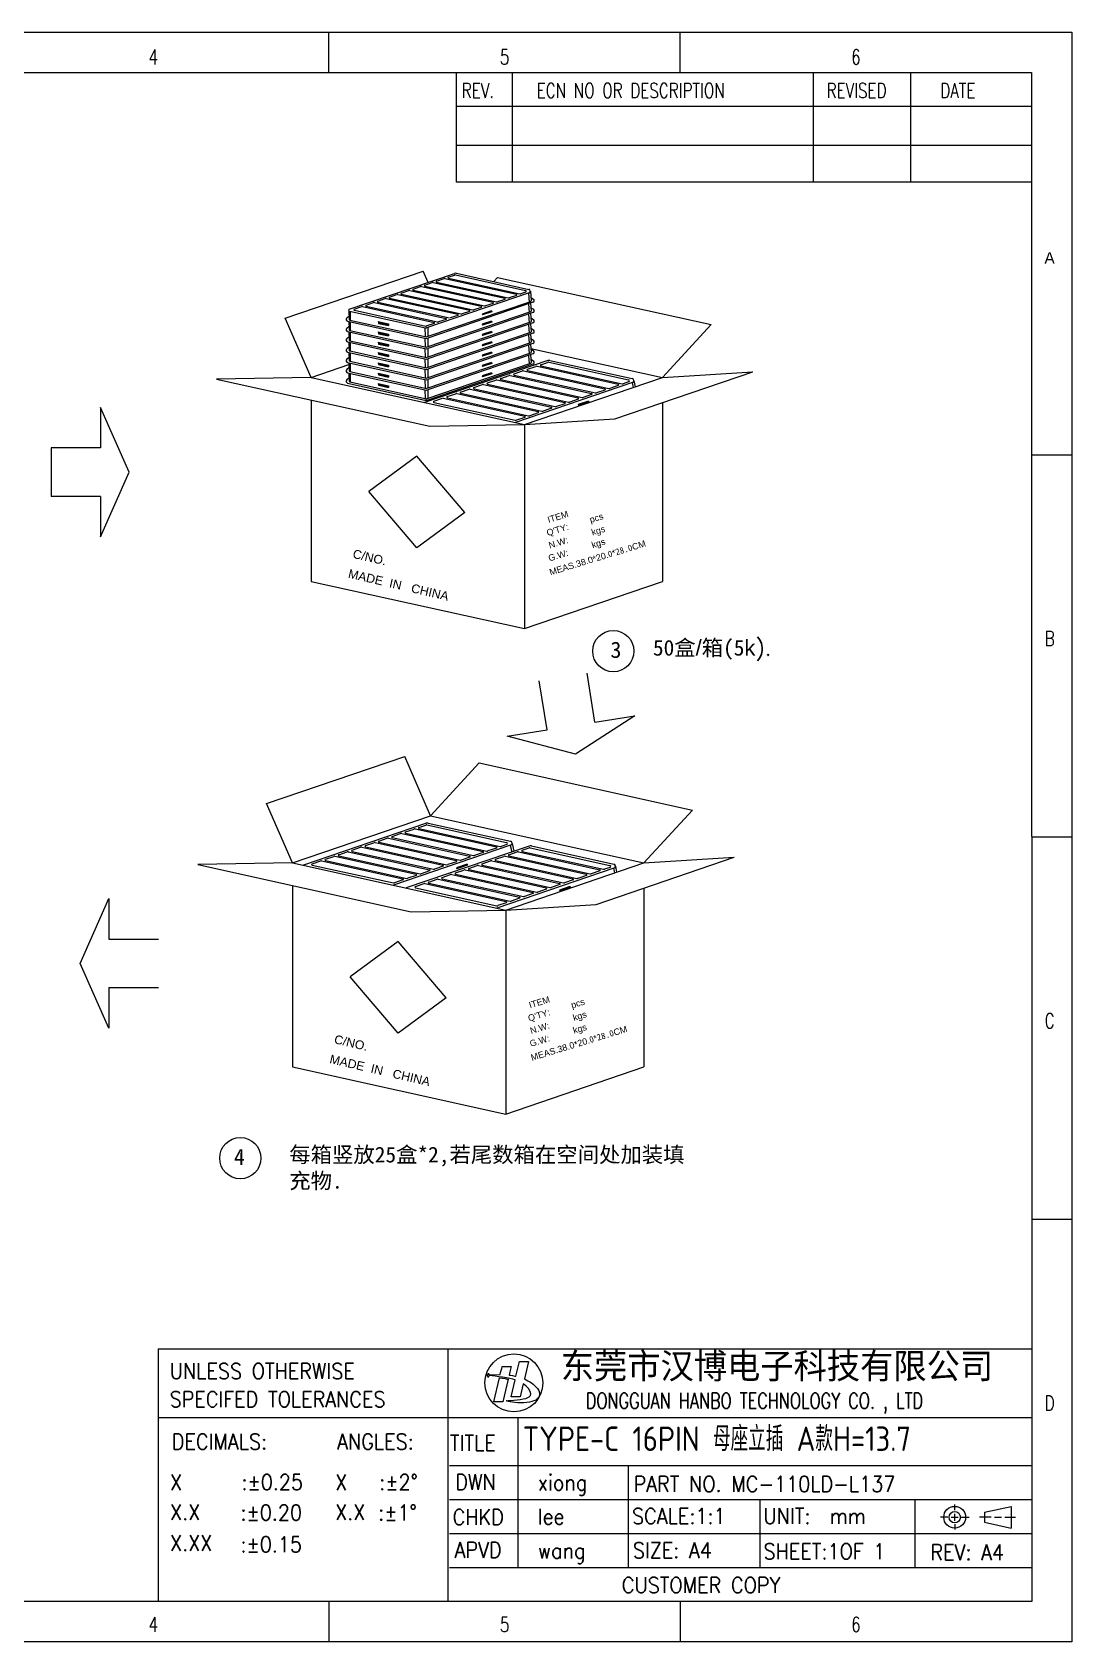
# Model space of a CAD drawing. Extents: x 2510 to 2660, y 706 to 761.
# Drawn here: x 2624.7 to 2660.1, y 706.4 to 761.2 of the extents above; entities that cross this region are included whole.
import ezdxf
from ezdxf.enums import TextEntityAlignment as Align

# ---------------------------------------------------------------- set-up
doc = ezdxf.new("R2010")
doc.units = 0
doc.header["$MEASUREMENT"] = 0
doc.layers.get('0').update_dxf_attribs({"linetype": 'CONTINUOUS', "lineweight": 20})
doc.layers.add('DIM', color=3, linetype='CONTINUOUS', lineweight=9)
doc.layers.add('HANBO', color=7, linetype='CONTINUOUS', lineweight=9)
doc.styles.add('3.5号字', font='gbenor.shx', dxfattribs={"height": 3.5, "bigfont": 'gbcbig.shx'})
doc.styles.add('ROMANS', font='ROMANS.SHX', dxfattribs={"bigfont": 'gbcbig.shx'})
doc.styles.get("Standard").update_dxf_attribs({"font": 'simplex.shx', "bigfont": 'gbcbig.shx'})
doc.styles.add('txt', font='lereq.shx', dxfattribs={"width": 0.7, "bigfont": '@extfont2.shx'})
doc.styles.add('样式 1', font='gbenor.shx', dxfattribs={"height": 1.2, "bigfont": 'gbcbig.shx'})
doc.styles.add('細', font='')
doc.styles.get('細').set_extended_font_data('NSimSun')

# ---------------------------------------------------------------- blocks, each defined once
blk = doc.blocks.new('hanbo')
at = {"layer": 'HANBO'}
blk.add_ellipse((-2.076, 0.258), major_axis=(0, 1.277), ratio=1, dxfattribs=at)
at = {"layer": 'HANBO', "color": 7}
for points, knots in [([(-3.194, 0.688), (-3.194, 0.688), (-3.219, 0.622), (-3.219, 0.622), (-3.219, 0.622), (-3.219, 0.622), (-3.292, 0.603), (-3.292, 0.603), (-3.292, 0.603), (-3.292, 0.603), (-3.224, 0.573), (-3.224, 0.573), (-3.224, 0.573), (-3.224, 0.573), (-3.207, 0.502), (-3.207, 0.502), (-3.207, 0.502), (-3.207, 0.502), (-3.179, 0.571), (-3.179, 0.571), (-3.179, 0.571), (-3.179, 0.571), (-3.146, 0.58), (-3.146, 0.58), (-3.146, 0.58), (-2.9, 0.551), (-2.236, 0.485), (-2.026, 0.388), (-2.026, 0.388), (-2.026, 0.388), (-2.198, -0.362), (-2.198, -0.362), (-2.198, -0.362), (-2.198, -0.362), (-1.803, -0.362), (-1.803, -0.362), (-1.803, -0.362), (-1.803, -0.362), (-1.666, 0.218), (-1.666, 0.218), (-1.666, 0.218), (-1.666, 0.218), (-1.423, 0.048), (-1.354, -0.114), (-1.354, -0.114), (-1.285, -0.277), (-1.377, -0.349), (-1.465, -0.39), (-1.465, -0.39), (-1.657, -0.485), (-2.207, -0.521), (-2.417, -0.528), (-2.417, -0.528), (-2.417, -0.528), (-2.141, -0.62), (-1.774, -0.625), (-1.774, -0.625), (-1.407, -0.63), (-1.101, -0.543), (-0.999, -0.398), (-0.999, -0.398), (-0.897, -0.254), (-0.952, -0.084), (-1.037, 0.011), (-1.037, 0.011), (-1.194, 0.188), (-1.397, 0.34), (-1.615, 0.434), (-1.615, 0.434), (-1.615, 0.434), (-1.438, 1.196), (-1.438, 1.196), (-1.438, 1.196), (-1.438, 1.196), (-1.834, 1.196), (-1.834, 1.196), (-1.834, 1.196), (-1.834, 1.196), (-1.985, 0.553), (-1.985, 0.553), (-1.985, 0.553), (-1.985, 0.553), (-2.278, 0.601), (-2.286, 0.602), (-2.286, 0.602), (-2.283, 0.625), (-2.196, 0.983), (-2.196, 0.983), (-2.196, 0.983), (-2.196, 0.983), (-2.591, 0.983), (-2.591, 0.983), (-2.591, 0.983), (-2.62, 0.866), (-2.653, 0.735), (-2.679, 0.625), (-2.679, 0.625), (-2.679, 0.625), (-3.155, 0.61), (-3.155, 0.61), (-3.155, 0.61), (-3.155, 0.61), (-3.176, 0.616), (-3.176, 0.616), (-3.176, 0.616), (-3.176, 0.616), (-3.194, 0.688), (-3.194, 0.688)], [0, 0, 0, 0, 0.035714, 0.035714, 0.035714, 0.035714, 0.071429, 0.071429, 0.071429, 0.071429, 0.107143, 0.107143, 0.107143, 0.107143, 0.142857, 0.142857, 0.142857, 0.142857, 0.178571, 0.178571, 0.178571, 0.178571, 0.214286, 0.214286, 0.214286, 0.214286, 0.25, 0.25, 0.25, 0.25, 0.285714, 0.285714, 0.285714, 0.285714, 0.321429, 0.321429, 0.321429, 0.321429, 0.357143, 0.357143, 0.357143, 0.357143, 0.392857, 0.392857, 0.392857, 0.392857, 0.428571, 0.428571, 0.428571, 0.428571, 0.464286, 0.464286, 0.464286, 0.464286, 0.5, 0.5, 0.5, 0.5, 0.535714, 0.535714, 0.535714, 0.535714, 0.571429, 0.571429, 0.571429, 0.571429, 0.607143, 0.607143, 0.607143, 0.607143, 0.642857, 0.642857, 0.642857, 0.642857, 0.678571, 0.678571, 0.678571, 0.678571, 0.714286, 0.714286, 0.714286, 0.714286, 0.75, 0.75, 0.75, 0.75, 0.785714, 0.785714, 0.785714, 0.785714, 0.821429, 0.821429, 0.821429, 0.821429, 0.857143, 0.857143, 0.857143, 0.857143, 0.892857, 0.892857, 0.892857, 0.892857, 0.928571, 0.928571, 0.928571, 0.928571, 1, 1, 1, 1]), ([(-2.71, 0.482), (-2.71, 0.482), (-2.96, -0.577), (-2.96, -0.577), (-2.96, -0.577), (-2.96, -0.577), (-2.562, -0.577), (-2.562, -0.577), (-2.562, -0.577), (-2.562, -0.577), (-2.328, 0.422), (-2.328, 0.422), (-2.328, 0.422), (-2.328, 0.422), (-2.551, 0.466), (-2.71, 0.482)], [0, 0, 0, 0, 0.2, 0.2, 0.2, 0.2, 0.4, 0.4, 0.4, 0.4, 0.6, 0.6, 0.6, 0.6, 1, 1, 1, 1])]:
    blk.add_open_spline(points, degree=3, knots=knots, dxfattribs=at)
blk = doc.blocks.new('A$C741C6A7F')
at = {"linetype": 'ByBlock'}
for points in [[(70.01, -14.34), (70.21, -14.85), (75.22, -13.15), (75.02, -12.63)], [(13.56, -18.45), (13.63, -19.42), (19.17, -20.64), (19.11, -19.68)], [(13.56, -24.05), (13.63, -25.02), (19.17, -26.24), (19.11, -25.28)], [(70.01, -19.94), (70.21, -20.45), (75.22, -18.75), (75.02, -18.23)], [(70.01, -25.54), (70.21, -26.05), (75.22, -24.35), (75.02, -23.83)], [(13.56, -29.65), (13.63, -30.62), (19.17, -31.84), (19.11, -30.88)], [(70.01, -31.14), (70.21, -31.65), (75.22, -29.95), (75.02, -29.43)], [(13.56, -35.25), (13.63, -36.22), (19.17, -37.44), (19.11, -36.48)], [(13.56, -40.85), (13.63, -41.82), (19.17, -43.04), (19.11, -42.08)], [(70.01, -36.74), (70.21, -37.25), (75.22, -35.55), (75.02, -35.03)], [(70.01, -42.34), (70.21, -42.85), (75.22, -41.15), (75.02, -40.63)], [(13.56, -46.45), (13.63, -47.42), (19.17, -48.64), (19.11, -47.68)], [(13.56, -52.05), (13.63, -53.02), (19.17, -54.24), (19.11, -53.28)], [(70.01, -47.94), (70.21, -48.45), (75.22, -46.75), (75.02, -46.23)]]:
    blk.add_hatch(color=3, dxfattribs=at).paths.add_polyline_path(points)
at = {"color": 141, "linetype": 'ByBlock'}
for p, q in [((-2.19, -11.79), (54.94, 7.69)), ((32.47, -0.83), (36.52, 0.55)), ((37.06, 0.58), (75.89, -7.98)), ((38.86, 1.35), (42.9, 2.73)), ((38.89, 0.77), (77.72, -7.79)), ((43.44, 2.76), (82.27, -5.81)), ((45.24, 3.53), (49.29, 4.91)), ((45.27, 2.95), (84.1, -5.62)), ((49.82, 4.94), (88.65, -3.63)), ((51.62, 5.7), (54.9, 6.82)), ((51.65, 5.13), (90.48, -3.44)), ((55.44, 6.85), (93.57, -1.56)), ((56.02, 7.75), (95.38, -0.94)), ((6.94, -9.53), (10.99, -8.15)), ((11.53, -8.12), (50.35, -16.69)), ((13.32, -7.35), (17.37, -5.97)), ((13.35, -7.93), (52.18, -16.5)), ((17.91, -5.94), (56.74, -14.51)), ((19.71, -5.18), (23.75, -3.8)), ((19.74, -5.76), (58.57, -14.32)), ((24.29, -3.77), (63.12, -12.33)), ((26.09, -3), (30.14, -1.62)), ((26.12, -3.58), (64.95, -12.14)), ((30.68, -1.59), (69.5, -10.16)), ((32.5, -1.4), (71.33, -9.97)), ((95.49, -2.86), (39.78, -21.85)), ((96.2, -7.64), (40.03, -26.79)), ((97.59, -7.98), (40.52, -27.44)), ((75.92, -8.56), (71.87, -9.94)), ((82.3, -6.38), (78.25, -7.76)), ((88.69, -4.21), (84.64, -5.59)), ((93.62, -2.52), (91.02, -3.41)), ((95.22, -2.95), (95.58, -7.85)), ((96.17, -1.98), (96.54, -7.13)), ((96.23, -8.45), (96.54, -12.73)), ((96.41, -5.3), (97.81, -6.19)), ((-2.3, -15.46), (-3.53, -16.53)), ((-2.39, -12.6), (-2.25, -17.15)), ((-2.13, -12.75), (39.25, -21.88)), ((-1.76, -12.84), (-1.6, -17.68)), ((0.56, -11.71), (4.74, -10.28)), ((0.59, -12.28), (39.42, -20.85)), ((5.01, -10.27), (43.97, -18.86)), ((6.97, -10.11), (45.8, -18.67)), ((96.2, -13.24), (40.03, -32.39)), ((97.59, -13.58), (40.52, -33.04)), ((50.39, -17.26), (46.34, -18.64)), ((56.77, -15.09), (52.72, -16.47)), ((63.15, -12.91), (59.11, -14.29)), ((69.54, -10.73), (65.49, -12.11)), ((95.24, -8.79), (95.58, -13.45)), ((95.24, -14.39), (95.58, -19.05)), ((96.23, -14.05), (96.54, -18.33)), ((96.41, -10.9), (97.81, -11.79)), ((96.41, -16.5), (97.81, -17.39)), ((-2.3, -21.06), (-3.53, -22.13)), ((-3.09, -18.26), (38.91, -27.53)), ((-3.09, -23.86), (38.91, -33.13)), ((-2.39, -18.42), (-2.25, -22.75)), ((-2.39, -24.02), (-2.25, -28.35)), ((-1.86, -17.62), (39.76, -26.8)), ((-1.86, -23.22), (39.76, -32.4)), ((-1.75, -18.56), (-1.6, -23.28)), ((-1.75, -24.16), (-1.6, -28.88)), ((38.89, -21.8), (38.97, -26.63)), ((44, -19.44), (39.96, -20.82)), ((96.2, -18.84), (40.03, -37.99)), ((96.2, -24.44), (40.03, -43.59)), ((40.48, -21.61), (40.56, -26.61)), ((97.59, -19.18), (40.52, -38.64)), ((97.59, -24.78), (40.52, -44.24)), ((95.24, -19.99), (95.58, -24.65)), ((95.24, -25.59), (95.58, -30.25)), ((96.23, -19.65), (96.54, -23.93)), ((96.23, -25.25), (96.54, -29.53)), ((96.41, -22.1), (97.81, -22.99)), ((-2.3, -26.66), (-3.53, -27.73)), ((-2.3, -32.26), (-3.53, -33.33)), ((-3.09, -29.46), (38.91, -38.73)), ((-2.39, -29.62), (-2.25, -33.95)), ((-1.86, -28.82), (39.76, -38)), ((-1.86, -34.42), (39.76, -43.6)), ((-1.75, -29.76), (-1.6, -34.48)), ((38.89, -27.52), (38.97, -32.23)), ((38.89, -33.12), (38.97, -37.83)), ((96.2, -30.04), (40.03, -49.19)), ((40.48, -27.45), (40.56, -32.21)), ((40.48, -33.05), (40.56, -37.81)), ((97.59, -30.38), (40.52, -49.84)), ((95.24, -31.19), (95.58, -35.85)), ((96.23, -30.85), (96.54, -35.13)), ((96.41, -27.7), (97.81, -28.59)), ((96.41, -33.3), (97.81, -34.19)), ((-2.3, -37.86), (-3.53, -38.93)), ((-2.3, -43.46), (-3.53, -44.53)), ((-3.09, -35.06), (38.91, -44.33)), ((-3.09, -40.66), (38.91, -49.93)), ((-2.39, -35.22), (-2.25, -39.55)), ((-2.39, -40.82), (-2.25, -45.15)), ((-1.86, -40.02), (39.76, -49.2)), ((-1.75, -35.36), (-1.6, -40.08)), ((-1.75, -40.96), (-1.6, -45.68)), ((38.89, -38.72), (38.97, -43.43)), ((96.2, -35.64), (40.03, -54.79)), ((96.2, -41.24), (40.03, -60.39)), ((40.48, -38.65), (40.56, -43.41)), ((97.59, -35.98), (40.52, -55.44)), ((97.59, -41.58), (40.52, -61.04)), ((95.24, -36.79), (95.58, -41.45)), ((96.23, -36.45), (96.54, -40.73)), ((96.41, -38.9), (97.81, -39.79)), ((-2.3, -49.06), (-3.53, -50.13)), ((-3.09, -46.26), (38.91, -55.53)), ((-3.09, -51.86), (38.91, -61.13)), ((-2.39, -46.42), (-2.25, -50.75)), ((-1.86, -45.62), (39.76, -54.8)), ((-1.86, -51.22), (39.76, -60.4)), ((-1.75, -46.56), (-1.6, -51.28)), ((38.89, -44.32), (38.97, -49.03)), ((38.89, -49.92), (38.97, -54.63)), ((40.48, -44.25), (40.56, -49.01)), ((40.48, -49.85), (40.56, -54.61)), ((38.89, -55.52), (38.97, -60.23)), ((40.48, -55.45), (40.56, -60.21))]:
    blk.add_line(p, q, dxfattribs=at)
at = {"linetype": 'ByBlock'}
for p, q in [((75.02, -12.63), (70.01, -14.34)), ((70.01, -14.34), (70.21, -14.85)), ((75.22, -13.15), (70.21, -14.85)), ((75.02, -12.63), (75.22, -13.15)), ((13.56, -18.45), (19.11, -19.68)), ((13.56, -18.45), (13.63, -19.42)), ((13.56, -24.05), (19.11, -25.28)), ((13.56, -24.05), (13.63, -25.02)), ((13.63, -19.42), (19.17, -20.64)), ((13.63, -25.02), (19.17, -26.24)), ((19.11, -19.68), (19.17, -20.64)), ((19.11, -25.28), (19.17, -26.24)), ((75.02, -18.23), (70.01, -19.94)), ((70.01, -19.94), (70.21, -20.45)), ((75.02, -23.83), (70.01, -25.54)), ((70.01, -25.54), (70.21, -26.05)), ((75.22, -18.75), (70.21, -20.45)), ((75.22, -24.35), (70.21, -26.05)), ((75.02, -18.23), (75.22, -18.75)), ((75.02, -23.83), (75.22, -24.35)), ((13.56, -29.65), (19.11, -30.88)), ((13.56, -29.65), (13.63, -30.62)), ((13.63, -30.62), (19.17, -31.84)), ((19.11, -30.88), (19.17, -31.84)), ((75.02, -29.43), (70.01, -31.14)), ((70.01, -31.14), (70.21, -31.65)), ((75.22, -29.95), (70.21, -31.65)), ((75.02, -29.43), (75.22, -29.95)), ((13.56, -35.25), (19.11, -36.48)), ((13.56, -35.25), (13.63, -36.22)), ((13.56, -40.85), (19.11, -42.08)), ((13.56, -40.85), (13.63, -41.82)), ((13.63, -36.22), (19.17, -37.44)), ((13.63, -41.82), (19.17, -43.04)), ((19.11, -36.48), (19.17, -37.44)), ((19.11, -42.08), (19.17, -43.04)), ((75.02, -35.03), (70.01, -36.74)), ((70.01, -36.74), (70.21, -37.25)), ((75.02, -40.63), (70.01, -42.34)), ((70.01, -42.34), (70.21, -42.85)), ((75.22, -35.55), (70.21, -37.25)), ((75.22, -41.15), (70.21, -42.85)), ((75.02, -35.03), (75.22, -35.55)), ((75.02, -40.63), (75.22, -41.15)), ((13.56, -46.45), (19.11, -47.68)), ((13.56, -46.45), (13.63, -47.42)), ((13.56, -52.05), (13.63, -53.02)), ((13.56, -52.05), (19.11, -53.28)), ((13.63, -47.42), (19.17, -48.64)), ((19.11, -47.68), (19.17, -48.64)), ((75.02, -46.23), (70.01, -47.94)), ((70.01, -47.94), (70.21, -48.45)), ((75.22, -46.75), (70.21, -48.45)), ((75.02, -46.23), (75.22, -46.75)), ((13.63, -53.02), (19.17, -54.24)), ((19.11, -53.28), (19.17, -54.24))]:
    blk.add_line(p, q, dxfattribs=at)
at = {"color": 141, "linetype": 'ByBlock'}
for centre, radius, start, end in [((36.84, -0.39), 1, 77.56051, 108.82461), ((38.95, 1.07), 0.3, 108.82461, 257.56051), ((43.23, 1.78), 1, 77.56051, 108.82461), ((45.34, 3.24), 0.3, 108.82461, 257.56051), ((49.61, 3.96), 1, 77.56051, 108.82461), ((51.72, 5.42), 0.3, 108.82461, 257.56051), ((55.22, 5.87), 1, 77.56051, 108.82461), ((55.59, 5.79), 2, 77.56051, 108.82461), ((11.31, -9.1), 1, 77.56051, 108.82461), ((13.42, -7.64), 0.3, 108.82461, 257.56051), ((17.69, -6.92), 1, 77.56051, 108.82461), ((19.8, -5.46), 0.3, 108.82461, 257.56051), ((24.08, -4.74), 1, 77.56051, 108.82461), ((26.19, -3.29), 0.3, 108.82461, 257.56051), ((30.46, -2.57), 1, 77.56051, 108.82461), ((32.57, -1.11), 0.3, 108.82461, 257.56051), ((75.82, -8.27), 0.3, 288.82461, 77.56051), ((77.93, -6.82), 1, 257.56051, 288.82461), ((82.21, -6.1), 0.3, 288.82461, 77.56051), ((84.32, -4.64), 1, 257.56051, 288.82461), ((88.59, -3.92), 0.3, 288.82461, 77.56051), ((90.7, -2.46), 1, 257.56051, 288.82461), ((93.46, -2.05), 0.5, 288.82461, 77.56051), ((95.17, -1.91), 1, 288.82461, 77.56051), ((96.04, -7.17), 0.5, 288.82461, 4.14915), ((97.27, -7.04), 1, 288.82461, 57.47221), ((-2.87, -17.29), 1, 131.14797, 257.56051), ((-2.03, -12.26), 0.5, 108.82461, 257.56051), ((-1.75, -17.13), 0.5, 181.83708, 257.56051), ((0.65, -11.99), 0.3, 108.82461, 257.56051), ((4.9, -10.75), 0.5, 77.56051, 108.82461), ((7.04, -9.81), 0.3, 108.82461, 257.56051), ((50.29, -16.98), 0.3, 288.82461, 77.56051), ((56.67, -14.8), 0.3, 288.82461, 77.56051), ((58.78, -13.34), 1, 257.56051, 288.82461), ((63.06, -12.63), 0.3, 288.82461, 77.56051), ((65.17, -11.17), 1, 257.56051, 288.82461), ((69.44, -10.45), 0.3, 288.82461, 77.56051), ((71.55, -8.99), 1, 257.56051, 288.82461), ((96.04, -12.77), 0.5, 288.82461, 4.14915), ((97.27, -12.64), 1, 288.82461, 57.47221), ((97.27, -18.24), 1, 288.82461, 57.47221), ((-2.87, -22.89), 1, 131.14797, 257.56051), ((-1.75, -22.73), 0.5, 181.83708, 257.56051), ((39.46, -20.9), 1, 257.56051, 288.82461), ((39.63, -19.87), 1, 257.56051, 288.82461), ((43.91, -19.15), 0.3, 288.82461, 77.56051), ((46.02, -17.7), 1, 257.56051, 288.82461), ((96.04, -18.37), 0.5, 288.82461, 4.14915), ((96.04, -23.97), 0.5, 288.82461, 4.14915), ((97.27, -23.84), 1, 288.82461, 57.47221), ((-2.87, -28.49), 1, 131.14797, 257.56051), ((-2.87, -34.09), 1, 131.14797, 257.56051), ((-1.75, -28.33), 0.5, 181.83708, 257.56051), ((-1.75, -33.93), 0.5, 181.83708, 257.56051), ((39.56, -24.6), 3, 257.56051, 288.82461), ((39.56, -30.2), 3, 257.56051, 288.82461), ((39.87, -26.31), 0.5, 257.56051, 288.82461), ((39.87, -31.91), 0.5, 257.56051, 288.82461), ((96.04, -29.57), 0.5, 288.82461, 4.14915), ((97.27, -29.44), 1, 288.82461, 57.47221), ((97.27, -35.04), 1, 288.82461, 57.47221), ((-2.87, -39.69), 1, 131.14797, 257.56051), ((-1.75, -39.53), 0.5, 181.83708, 257.56051), ((39.56, -35.8), 3, 257.56051, 288.82461), ((39.87, -37.51), 0.5, 257.56051, 288.82461), ((39.87, -43.11), 0.5, 257.56051, 288.82461), ((96.04, -35.17), 0.5, 288.82461, 4.14915), ((96.04, -40.77), 0.5, 288.82461, 4.14915), ((97.27, -40.64), 1, 288.82461, 57.47221), ((-2.87, -45.29), 1, 131.14797, 257.56051), ((-2.87, -50.89), 1, 131.14797, 257.56051), ((-1.75, -45.13), 0.5, 181.83708, 257.56051), ((-1.75, -50.73), 0.5, 181.83708, 257.56051), ((39.56, -41.4), 3, 257.56051, 288.82461), ((39.56, -47), 3, 257.56051, 288.82461), ((39.87, -48.71), 0.5, 257.56051, 288.82461), ((39.56, -52.6), 3, 257.56051, 288.82461), ((39.56, -58.2), 3, 257.56051, 288.82461), ((39.87, -54.31), 0.5, 257.56051, 288.82461), ((39.87, -59.91), 0.5, 257.56051, 288.82461)]:
    blk.add_arc(centre, radius, start, end, dxfattribs=at)

msp = doc.modelspace()

# ---------------------------------------------------------------- hatches: boundary and pattern name
at = {"linetype": 'ByBlock'}
for points in [[(2643.281, 748.496), (2643.295, 748.46), (2643.652, 748.581), (2643.638, 748.618)], [(2639.147, 732.741), (2639.16, 732.704), (2639.517, 732.826), (2639.503, 732.862)], [(2642.65, 731.983), (2642.663, 731.946), (2643.02, 732.068), (2643.006, 732.104)]]:
    msp.add_hatch(color=3, dxfattribs=at).paths.add_polyline_path(points)

# ---------------------------------------------------------------- linework, layer by layer
for p, q in [((2633.316, 751.436), (2638.015, 753.038)), ((2638.183, 752.654), (2638.015, 753.038)), ((2640.417, 752.681), (2640.545, 752.821)), ((2640.545, 752.821), (2647.807, 751.219)), ((2634.195, 749.419), (2633.316, 751.436)), ((2646.157, 749.419), (2647.807, 751.219)), ((2641.671, 750.409), (2646.157, 749.419)), ((2634.195, 749.419), (2635.485, 749.859)), ((2644.529, 748.009), (2649.228, 749.611)), ((2646.157, 749.419), (2649.228, 749.611)), ((2634.195, 749.419), (2630.976, 749.361)), ((2630.976, 749.361), (2638.238, 747.759)), ((2634.195, 749.419), (2641.458, 747.817)), ((2641.458, 747.817), (2646.157, 749.419)), ((2634.195, 748.651), (2634.195, 742.477)), ((2643.638, 748.618), (2643.281, 748.496)), ((2643.652, 748.581), (2643.295, 748.46)), ((2643.638, 748.618), (2643.652, 748.581)), ((2646.157, 748.564), (2646.157, 742.477)), ((2641.458, 747.817), (2644.529, 748.009)), ((2643.281, 748.496), (2643.295, 748.46)), ((2638.238, 747.759), (2641.458, 747.817)), ((2641.458, 747.817), (2641.458, 740.875)), ((2637.792, 746.746), (2636.158, 745.545)), ((2639.426, 744.824), (2637.792, 746.746)), ((2637.792, 743.623), (2636.158, 745.545)), ((2639.426, 744.824), (2637.792, 743.623)), ((2634.195, 742.477), (2641.458, 740.875)), ((2641.458, 740.875), (2646.157, 742.477)), ((2632.684, 734.922), (2637.384, 736.524)), ((2638.263, 734.508), (2637.384, 736.524)), ((2638.263, 734.508), (2639.913, 736.308)), ((2639.913, 736.308), (2647.176, 734.706)), ((2633.564, 732.906), (2632.684, 734.922)), ((2633.564, 732.906), (2638.263, 734.508)), ((2638.263, 734.508), (2645.525, 732.906)), ((2645.525, 732.906), (2647.176, 734.706)), ((2633.564, 732.906), (2630.344, 732.848)), ((2630.344, 732.848), (2637.606, 731.246)), ((2633.564, 732.906), (2640.826, 731.304)), ((2639.503, 732.862), (2639.147, 732.741)), ((2639.147, 732.741), (2639.16, 732.704)), ((2639.517, 732.826), (2639.16, 732.704)), ((2639.503, 732.862), (2639.517, 732.826)), ((2640.826, 731.304), (2645.525, 732.906)), ((2643.897, 731.496), (2648.596, 733.098)), ((2645.525, 732.906), (2648.596, 733.098)), ((2633.564, 732.137), (2633.564, 725.964)), ((2643.006, 732.104), (2642.65, 731.983)), ((2643.006, 732.104), (2643.02, 732.068)), ((2642.65, 731.983), (2642.663, 731.946)), ((2643.02, 732.068), (2642.663, 731.946)), ((2645.525, 732.051), (2645.525, 725.964)), ((2637.606, 731.246), (2640.826, 731.304)), ((2640.826, 731.304), (2643.897, 731.496)), ((2640.826, 731.304), (2640.826, 724.362)), ((2637.161, 730.233), (2635.527, 729.032)), ((2638.795, 728.311), (2637.161, 730.233)), ((2637.161, 727.109), (2635.527, 729.032)), ((2638.795, 728.311), (2637.161, 727.109)), ((2633.564, 725.964), (2640.826, 724.362)), ((2640.826, 724.362), (2645.525, 725.964))]:
    msp.add_line(p, q, dxfattribs=at)
at = {"color": 141, "linetype": 'ByBlock'}
for p, q in [((2642.249, 749.995), (2638.061, 748.567)), ((2641.104, 749.543), (2641.392, 749.642)), ((2641.43, 749.644), (2644.195, 749.034)), ((2641.558, 749.698), (2641.846, 749.797)), ((2641.561, 749.657), (2644.325, 749.047)), ((2641.885, 749.799), (2644.649, 749.189)), ((2642.013, 749.853), (2642.246, 749.933)), ((2642.015, 749.812), (2644.78, 749.202)), ((2642.285, 749.935), (2645, 749.336)), ((2642.326, 749.999), (2645.128, 749.381)), ((2639.74, 749.079), (2640.029, 749.177)), ((2640.067, 749.179), (2642.831, 748.569)), ((2640.195, 749.234), (2640.483, 749.332)), ((2640.197, 749.192), (2642.962, 748.583)), ((2640.521, 749.334), (2643.286, 748.724)), ((2640.649, 749.388), (2640.937, 749.487)), ((2640.652, 749.347), (2643.416, 748.738)), ((2640.976, 749.489), (2643.74, 748.879)), ((2641.106, 749.502), (2643.871, 748.893)), ((2645.136, 749.244), (2641.151, 747.885)), ((2644.652, 749.148), (2644.363, 749.05)), ((2645.003, 749.268), (2644.818, 749.205)), ((2645.125, 749.24), (2645.158, 749.079)), ((2645.184, 749.309), (2645.227, 749.102)), ((2638.377, 748.614), (2638.674, 748.715)), ((2638.379, 748.573), (2641.144, 747.963)), ((2638.694, 748.716), (2641.468, 748.104)), ((2638.831, 748.769), (2639.12, 748.867)), ((2638.834, 748.728), (2641.598, 748.118)), ((2639.158, 748.869), (2641.923, 748.259)), ((2639.286, 748.924), (2639.574, 749.022)), ((2639.288, 748.883), (2642.053, 748.273)), ((2639.612, 749.024), (2642.377, 748.414)), ((2639.743, 749.038), (2642.507, 748.428)), ((2642.834, 748.528), (2642.546, 748.43)), ((2643.288, 748.683), (2643, 748.585)), ((2643.743, 748.838), (2643.455, 748.74)), ((2644.197, 748.993), (2643.909, 748.895)), ((2641.47, 748.063), (2641.182, 747.965)), ((2641.925, 748.218), (2641.637, 748.12)), ((2642.379, 748.373), (2642.091, 748.275)), ((2633.913, 732.829), (2638.101, 734.257)), ((2636.501, 733.651), (2636.79, 733.749)), ((2636.828, 733.751), (2639.592, 733.141)), ((2636.956, 733.806), (2637.244, 733.904)), ((2636.958, 733.765), (2639.723, 733.155)), ((2637.282, 733.906), (2640.047, 733.296)), ((2637.41, 733.961), (2637.699, 734.059)), ((2637.413, 733.92), (2640.177, 733.31)), ((2637.737, 734.061), (2640.501, 733.451)), ((2637.865, 734.116), (2638.098, 734.195)), ((2637.867, 734.074), (2640.632, 733.465)), ((2638.137, 734.197), (2640.852, 733.598)), ((2638.178, 734.261), (2640.981, 733.643)), ((2635.138, 733.186), (2635.426, 733.284)), ((2635.464, 733.286), (2638.229, 732.676)), ((2635.592, 733.341), (2635.881, 733.439)), ((2635.595, 733.3), (2638.359, 732.69)), ((2635.919, 733.441), (2638.684, 732.831)), ((2636.047, 733.496), (2636.335, 733.594)), ((2636.049, 733.455), (2638.814, 732.845)), ((2636.373, 733.596), (2639.138, 732.986)), ((2636.504, 733.61), (2639.268, 733)), ((2640.988, 733.506), (2637.003, 732.147)), ((2641.618, 733.481), (2637.429, 732.053)), ((2640.049, 733.255), (2639.761, 733.157)), ((2640.504, 733.41), (2640.216, 733.312)), ((2640.855, 733.53), (2640.67, 733.467)), ((2640.927, 733.185), (2641.215, 733.283)), ((2640.977, 733.502), (2641.023, 733.278)), ((2641.036, 733.571), (2641.092, 733.302)), ((2641.253, 733.285), (2644.018, 732.676)), ((2641.381, 733.34), (2641.615, 733.42)), ((2641.383, 733.299), (2644.148, 732.689)), ((2641.653, 733.422), (2644.368, 732.823)), ((2641.694, 733.485), (2644.497, 732.867)), ((2634.229, 732.876), (2634.527, 732.978)), ((2634.231, 732.835), (2636.996, 732.225)), ((2634.546, 732.979), (2637.32, 732.367)), ((2634.683, 733.031), (2634.972, 733.129)), ((2634.686, 732.99), (2637.45, 732.38)), ((2635.01, 733.131), (2637.775, 732.522)), ((2635.14, 733.145), (2637.905, 732.535)), ((2638.231, 732.635), (2637.943, 732.537)), ((2638.686, 732.79), (2638.398, 732.692)), ((2639.14, 732.945), (2638.852, 732.847)), ((2639.109, 732.565), (2639.397, 732.663)), ((2639.595, 733.1), (2639.307, 733.002)), ((2639.435, 732.666), (2642.2, 732.056)), ((2639.563, 732.72), (2639.851, 732.818)), ((2639.565, 732.679), (2642.33, 732.069)), ((2639.89, 732.821), (2642.654, 732.211)), ((2640.018, 732.875), (2640.306, 732.973)), ((2640.02, 732.834), (2642.785, 732.224)), ((2640.344, 732.976), (2643.109, 732.366)), ((2640.472, 733.03), (2640.76, 733.128)), ((2640.474, 732.989), (2643.239, 732.379)), ((2644.504, 732.73), (2640.519, 731.372)), ((2640.799, 733.13), (2643.563, 732.521)), ((2640.929, 733.144), (2643.694, 732.534)), ((2644.02, 732.634), (2643.732, 732.536)), ((2644.372, 732.754), (2644.186, 732.691)), ((2644.493, 732.726), (2644.526, 732.565)), ((2644.553, 732.795), (2644.595, 732.589)), ((2637.322, 732.326), (2637.034, 732.227)), ((2637.777, 732.48), (2637.489, 732.382)), ((2637.745, 732.1), (2638.043, 732.202)), ((2638.062, 732.203), (2640.836, 731.591)), ((2638.2, 732.255), (2638.488, 732.354)), ((2638.202, 732.214), (2640.967, 731.604)), ((2638.526, 732.356), (2641.291, 731.746)), ((2638.654, 732.41), (2638.942, 732.509)), ((2638.656, 732.369), (2641.421, 731.759)), ((2638.981, 732.511), (2641.745, 731.901)), ((2639.111, 732.524), (2641.876, 731.914)), ((2642.657, 732.17), (2642.368, 732.071)), ((2643.111, 732.325), (2642.823, 732.226)), ((2643.566, 732.48), (2643.277, 732.381)), ((2637.747, 732.059), (2640.512, 731.449)), ((2640.839, 731.55), (2640.55, 731.452)), ((2641.293, 731.705), (2641.005, 731.607)), ((2641.748, 731.86), (2641.459, 731.762)), ((2642.202, 732.015), (2641.914, 731.916))]:
    msp.add_line(p, q, dxfattribs=at)
for centre, radius, start, end in [((2641.415, 749.574), 0.0712, 77.5605, 108.8246), ((2641.565, 749.678), 0.0214, 108.8246, 257.5605), ((2641.869, 749.729), 0.0712, 77.5605, 108.8246), ((2642.02, 749.833), 0.0214, 108.8246, 257.5605), ((2642.269, 749.866), 0.0712, 77.5605, 108.8246), ((2642.295, 749.86), 0.142, 77.5605, 108.8246), ((2639.747, 749.058), 0.0214, 108.8246, 257.5605), ((2640.051, 749.109), 0.0712, 77.5605, 108.8246), ((2640.202, 749.213), 0.0214, 108.8246, 257.5605), ((2640.506, 749.264), 0.0712, 77.5605, 108.8246), ((2640.656, 749.368), 0.0214, 108.8246, 257.5605), ((2640.96, 749.419), 0.0712, 77.5605, 108.8246), ((2641.111, 749.523), 0.0214, 108.8246, 257.5605), ((2644.645, 749.168), 0.0214, 288.8246, 77.5605), ((2644.795, 749.272), 0.0712, 257.5605, 288.8246), ((2644.992, 749.301), 0.0356, 288.8246, 77.5605), ((2645.113, 749.311), 0.0712, 288.8246, 77.5605), ((2638.384, 748.594), 0.0214, 108.8246, 257.5605), ((2638.686, 748.682), 0.0356, 77.5605, 108.8246), ((2638.838, 748.749), 0.0214, 108.8246, 257.5605), ((2639.143, 748.8), 0.0712, 77.5605, 108.8246), ((2639.293, 748.903), 0.0214, 108.8246, 257.5605), ((2639.597, 748.955), 0.0712, 77.5605, 108.8246), ((2642.827, 748.548), 0.0214, 288.8246, 77.5605), ((2642.977, 748.652), 0.0712, 257.5605, 288.8246), ((2643.281, 748.703), 0.0214, 288.8246, 77.5605), ((2643.432, 748.807), 0.0712, 257.5605, 288.8246), ((2643.736, 748.858), 0.0214, 288.8246, 77.5605), ((2643.886, 748.962), 0.0712, 257.5605, 288.8246), ((2644.19, 749.013), 0.0214, 288.8246, 77.5605), ((2644.341, 749.117), 0.0712, 257.5605, 288.8246), ((2641.159, 748.032), 0.0712, 257.5605, 288.8246), ((2641.463, 748.083), 0.0214, 288.8246, 77.5605), ((2641.614, 748.187), 0.0712, 257.5605, 288.8246), ((2641.918, 748.238), 0.0214, 288.8246, 77.5605), ((2642.068, 748.342), 0.0712, 257.5605, 288.8246), ((2642.372, 748.393), 0.0214, 288.8246, 77.5605), ((2642.523, 748.497), 0.0712, 257.5605, 288.8246), ((2636.813, 733.682), 0.0712, 77.5605, 108.8246), ((2636.963, 733.785), 0.0214, 108.8246, 257.5605), ((2637.267, 733.837), 0.0712, 77.5605, 108.8246), ((2637.417, 733.94), 0.0214, 108.8246, 257.5605), ((2637.721, 733.991), 0.0712, 77.5605, 108.8246), ((2637.872, 734.095), 0.0214, 108.8246, 257.5605), ((2638.121, 734.128), 0.0712, 77.5605, 108.8246), ((2638.147, 734.122), 0.142, 77.5605, 108.8246), ((2635.145, 733.166), 0.0214, 108.8246, 257.5605), ((2635.449, 733.217), 0.0712, 77.5605, 108.8246), ((2635.599, 733.321), 0.0214, 108.8246, 257.5605), ((2635.904, 733.372), 0.0712, 77.5605, 108.8246), ((2636.054, 733.476), 0.0214, 108.8246, 257.5605), ((2636.358, 733.527), 0.0712, 77.5605, 108.8246), ((2636.508, 733.631), 0.0214, 108.8246, 257.5605), ((2640.042, 733.275), 0.0214, 288.8246, 77.5605), ((2640.193, 733.379), 0.0712, 257.5605, 288.8246), ((2640.497, 733.43), 0.0214, 288.8246, 77.5605), ((2640.647, 733.534), 0.0712, 257.5605, 288.8246), ((2640.844, 733.564), 0.0356, 288.8246, 77.5605), ((2640.933, 733.165), 0.0214, 108.8246, 257.5605), ((2640.965, 733.573), 0.0712, 288.8246, 77.5605), ((2641.238, 733.216), 0.0712, 77.5605, 108.8246), ((2641.388, 733.32), 0.0214, 108.8246, 257.5605), ((2641.638, 733.352), 0.0712, 77.5605, 108.8246), ((2641.664, 733.346), 0.142, 77.5605, 108.8246), ((2634.236, 732.856), 0.0214, 108.8246, 257.5605), ((2634.538, 732.944), 0.0356, 77.5605, 108.8246), ((2634.69, 733.011), 0.0214, 108.8246, 257.5605), ((2634.995, 733.062), 0.0712, 77.5605, 108.8246), ((2638.224, 732.656), 0.0214, 288.8246, 77.5605), ((2638.375, 732.759), 0.0712, 257.5605, 288.8246), ((2638.679, 732.811), 0.0214, 288.8246, 77.5605), ((2638.829, 732.914), 0.0712, 257.5605, 288.8246), ((2639.133, 732.966), 0.0214, 288.8246, 77.5605), ((2639.284, 733.069), 0.0712, 257.5605, 288.8246), ((2639.42, 732.596), 0.0712, 77.5605, 108.8246), ((2639.57, 732.7), 0.0214, 108.8246, 257.5605), ((2639.588, 733.12), 0.0214, 288.8246, 77.5605), ((2639.738, 733.224), 0.0712, 257.5605, 288.8246), ((2639.874, 732.751), 0.0712, 77.5605, 108.8246), ((2640.024, 732.855), 0.0214, 108.8246, 257.5605), ((2640.329, 732.906), 0.0712, 77.5605, 108.8246), ((2640.479, 733.01), 0.0214, 108.8246, 257.5605), ((2640.783, 733.061), 0.0712, 77.5605, 108.8246), ((2644.013, 732.655), 0.0214, 288.8246, 77.5605), ((2644.163, 732.759), 0.0712, 257.5605, 288.8246), ((2644.36, 732.788), 0.0356, 288.8246, 77.5605), ((2644.481, 732.798), 0.0712, 288.8246, 77.5605), ((2637.011, 732.295), 0.0712, 257.5605, 288.8246), ((2637.315, 732.346), 0.0214, 288.8246, 77.5605), ((2637.466, 732.45), 0.0712, 257.5605, 288.8246), ((2637.752, 732.08), 0.0214, 108.8246, 257.5605), ((2637.77, 732.501), 0.0214, 288.8246, 77.5605), ((2637.92, 732.605), 0.0712, 257.5605, 288.8246), ((2638.054, 732.168), 0.0356, 77.5605, 108.8246), ((2638.207, 732.235), 0.0214, 108.8246, 257.5605), ((2638.511, 732.286), 0.0712, 77.5605, 108.8246), ((2638.661, 732.39), 0.0214, 108.8246, 257.5605), ((2638.965, 732.441), 0.0712, 77.5605, 108.8246), ((2639.116, 732.545), 0.0214, 108.8246, 257.5605), ((2642.65, 732.19), 0.0214, 288.8246, 77.5605), ((2642.8, 732.294), 0.0712, 257.5605, 288.8246), ((2643.104, 732.345), 0.0214, 288.8246, 77.5605), ((2643.254, 732.449), 0.0712, 257.5605, 288.8246), ((2643.559, 732.5), 0.0214, 288.8246, 77.5605), ((2643.709, 732.604), 0.0712, 257.5605, 288.8246), ((2640.832, 731.57), 0.0214, 288.8246, 77.5605), ((2640.982, 731.674), 0.0712, 257.5605, 288.8246), ((2641.286, 731.725), 0.0214, 288.8246, 77.5605), ((2641.436, 731.829), 0.0712, 257.5605, 288.8246), ((2641.741, 731.88), 0.0214, 288.8246, 77.5605), ((2641.891, 731.984), 0.0712, 257.5605, 288.8246), ((2642.195, 732.035), 0.0214, 288.8246, 77.5605), ((2642.345, 732.139), 0.0712, 257.5605, 288.8246), ((2640.527, 731.519), 0.0712, 257.5605, 288.8246)]:
    msp.add_arc(centre, radius, start, end, dxfattribs=at)
at = {"layer": 'DIM', "color": 240, "linetype": 'ByBlock'}
for p, q in [((2628.011, 746.198), (2627.035, 748.4)), ((2627.035, 748.4), (2627.035, 747.023)), ((2627.035, 747.023), (2625.35, 747.023)), ((2625.35, 747.023), (2625.35, 745.372)), ((2627.035, 743.996), (2628.011, 746.198)), ((2627.035, 745.372), (2625.35, 745.372)), ((2627.035, 745.372), (2627.035, 743.996)), ((2643.857, 737.694), (2643.59, 739.359)), ((2642.226, 737.433), (2641.959, 739.097)), ((2645.216, 737.912), (2643.196, 736.6)), ((2643.857, 737.694), (2645.216, 737.912)), ((2640.867, 737.215), (2642.226, 737.433)), ((2643.196, 736.6), (2640.867, 737.215)), ((2626.343, 729.489), (2627.318, 731.691)), ((2627.318, 731.691), (2627.318, 730.315)), ((2627.318, 730.315), (2629.004, 730.315)), ((2627.318, 727.287), (2626.343, 729.489)), ((2627.318, 728.663), (2627.318, 727.287)), ((2627.318, 728.663), (2629.004, 728.663))]:
    msp.add_line(p, q, dxfattribs=at)
at = {"layer": 'DIM', "linetype": 'ByBlock'}
for centre in [(2644.481, 740.111), (2631.788, 722.862)]:
    msp.add_circle(centre, 0.702, dxfattribs=at)
at = {"layer": 'HANBO'}
for p, q in [((2634.805, 759.797), (2634.805, 761.166)), ((2646.76, 759.797), (2646.76, 761.166)), ((2639.133, 759.797), (2639.133, 758.652)), ((2641.041, 759.797), (2641.041, 756.061)), ((2651.284, 759.797), (2651.284, 756.061)), ((2654.599, 759.797), (2654.599, 756.061)), ((2639.133, 758.652), (2658.715, 758.652)), ((2658.715, 757.306), (2639.133, 757.306)), ((2658.715, 756.061), (2639.133, 756.061)), ((2658.715, 746.792), (2660.084, 746.792)), ((2658.715, 733.788), (2660.084, 733.788)), ((2658.715, 720.783), (2660.084, 720.783)), ((2628.998, 716.374), (2658.717, 716.374)), ((2641.24, 708.937), (2641.24, 714.037)), ((2638.904, 712.411), (2658.715, 712.411)), ((2645, 708.937), (2645, 712.411)), ((2638.904, 711.253), (2658.715, 711.253)), ((2649.47, 711.253), (2649.47, 708.937)), ((2654.741, 711.253), (2654.741, 708.937)), ((2656.098, 710.885), (2656.098, 711.079)), ((2656.098, 710.53), (2656.098, 710.767)), ((2657.113, 710.818), (2658.023, 711.018)), ((2657.113, 710.818), (2657.113, 710.48)), ((2658.023, 711.018), (2658.023, 710.279)), ((2655.861, 710.648), (2655.61, 710.648)), ((2655.98, 710.648), (2656.217, 710.648)), ((2656.098, 710.411), (2656.098, 710.234)), ((2656.335, 710.648), (2656.586, 710.648)), ((2657.336, 710.648), (2656.944, 710.648)), ((2657.113, 710.48), (2658.023, 710.279)), ((2657.454, 710.648), (2657.692, 710.648)), ((2657.81, 710.648), (2658.171, 710.648)), ((2638.904, 710.095), (2658.715, 710.095)), ((2638.904, 708.937), (2658.715, 708.937)), ((2634.805, 707.779), (2634.805, 706.41)), ((2646.76, 707.779), (2646.76, 706.41))]:
    msp.add_line(p, q, dxfattribs=at)
at = {"layer": 'HANBO', "color": 7, "linetype": 'Continuous'}
for p, q in [((2639.133, 759.797), (2639.133, 756.061)), ((2628.998, 716.374), (2628.998, 707.779)), ((2638.86, 707.779), (2638.86, 716.374)), ((2628.998, 714.037), (2658.715, 714.037))]:
    msp.add_line(p, q, dxfattribs=at)
at = {"layer": 'HANBO', "linetype": 'Continuous', "lineweight": 0}
for points in [[(2582.92, 761.166), (2660.084, 761.166), (2660.084, 706.41), (2582.92, 706.41)], [(2584.289, 759.797), (2658.715, 759.797), (2658.718, 707.779), (2584.289, 707.779)]]:
    msp.add_lwpolyline(points, close=True, dxfattribs=at)
at = {"layer": 'HANBO'}
for radius in [0.37, 0.193]:
    msp.add_circle((2656.098, 710.648), radius, dxfattribs=at)

# ---------------------------------------------------------------- block references
at = {"color": 141, "linetype": 'ByBlock', "xscale": 0.06265616582431958, "yscale": 0.06265616582431958, "zscale": 0.06265616582431958}
msp.add_blockref('A$C741C6A7F', (2635.632, 752.477), dxfattribs=at)
at = {"layer": 'HANBO', "xscale": 0.7727892480000003, "yscale": 0.7727892480000003, "zscale": 0.7727892480000003}
msp.add_blockref('hanbo', (2642.702, 715.018), dxfattribs=at)

# ---------------------------------------------------------------- texts
at = {"color": 2, "linetype": 'ByBlock', "attachment_point": 1, "style": '細'}
for s, insert, char_height, width, rotation in [("{\\fArial|b0|i0|c0|p32;Q'TY:         pcs}", (2642.185, 744.233), 0.21779, 2.58347, 16.9259), ('{\\fArial|b0|i0|c0|p32;ITEM}', (2642.216, 744.679), 0.21779, 2.58347, 16.9259), ('{\\fArial|b0|i0|c0|p32;N.W:          kgs}', (2642.255, 743.806), 0.21779, 2.58347, 16.9259), ('{\\fArial|b0|i0|c0|p32;G.W:          kgs}', (2642.244, 743.368), 0.21779, 2.58347, 16.9259), ('{\\fArial|b0|i0|c0|p32;MEAS.38.0*20.\\fNSimSun|b0|i0|c134|p32;0\\fArial|b0|i0|c0|p32;*\\fNSimSun|b0|i0|c134|p32;28.0\\fArial|b0|i0|c0|p32;CM}', (2642.28, 742.894), 0.217793, 2.58347, 16.9259), ('{\\fArial|b0|i0|c0|p32;C/NO.}', (2635.659, 743.578), 0.29806, 4.67263, 346.9388), ('{\\fArial|b0|i0|c0|p32;MADE  IN   CHINA}', (2635.506, 742.904), 0.29806, 4.67263, 346.9388), ('{\\fArial|b0|i0|c0|p32;ITEM}', (2641.584, 728.166), 0.21779, 2.58347, 16.9259), ("{\\fArial|b0|i0|c0|p32;Q'TY:         pcs}", (2641.553, 727.719), 0.21779, 2.58347, 16.9259), ('{\\fArial|b0|i0|c0|p32;N.W:          kgs}', (2641.624, 727.293), 0.21779, 2.58347, 16.9259), ('{\\fArial|b0|i0|c0|p32;G.W:          kgs}', (2641.612, 726.854), 0.21779, 2.58347, 16.9259), ('{\\fArial|b0|i0|c0|p32;MEAS.38.0*20.\\fNSimSun|b0|i0|c134|p32;0\\fArial|b0|i0|c0|p32;*\\fNSimSun|b0|i0|c134|p32;28.0\\fArial|b0|i0|c0|p32;CM}', (2641.649, 726.38), 0.217793, 2.58347, 16.9259), ('{\\fArial|b0|i0|c0|p32;C/NO.}', (2635.028, 727.064), 0.29806, 4.67263, 346.9388), ('{\\fArial|b0|i0|c0|p32;MADE  IN   CHINA}', (2634.874, 726.39), 0.29806, 4.67263, 346.9388)]:
    msp.add_mtext(s, dxfattribs=dict(at, insert=insert, char_height=char_height, width=width, rotation=rotation))
at = {"layer": 'DIM', "linetype": 'ByBlock', "char_height": 0.55085, "width": 0.06914, "attachment_point": 1, "style": '細'}
for s, insert in [('{\\fSimSun|b0|i0|c134|p54;3}', (2644.383, 740.432)), ('{\\fSimSun|b0|i0|c134|p54;4}', (2631.571, 723.184))]:
    msp.add_mtext(s, dxfattribs=dict(at, insert=insert))
at = {"layer": 'DIM', "linetype": 'ByBlock', "attachment_point": 1}
for s, insert, char_height, width in [('{\\fSimSun|b0|i0|c134|p54;50盒\\fArial|b0|i0|c0|p32;/\\fSimSun|b0|i0|c134|p54;箱(5\\fArial|b0|i0|c0|p32;k}).', (2645.83, 740.492), 0.533302, 13.00784), ('{\\fSimSun|b0|i0|c134|p54;每箱竖放25盒*2,若尾数箱在空间处加装填充物.}', (2633.454, 723.25), 0.5333, 13.94708)]:
    msp.add_mtext(s, dxfattribs=dict(at, insert=insert, char_height=char_height, width=width))
at = {"layer": 'HANBO', "style": 'ROMANS', "width": 0.75}
for s, p in [('4', (2628.828, 760.07)), ('5', (2640.783, 760.07)), ('6', (2652.738, 760.07)), ('B', (2659.328, 740.29)), ('C', (2659.328, 727.285)), ('D', (2659.328, 714.281)), ('4', (2628.828, 706.747)), ('5', (2640.783, 706.747)), ('6', (2652.738, 706.747))]:
    msp.add_text(s, height=0.503, dxfattribs=at).set_placement(p, align=Align.CENTER)
at = {"layer": 'HANBO', "style": 'ROMANS'}
for s, height, width, p in [('REV.', 0.5028, 0.75, (2639.324, 758.93)), ('ECN NO OR DESCRIPTION', 0.5028, 0.75, (2641.875, 758.93)), ('REVISED', 0.5028, 0.75, (2651.739, 758.93)), ('DATE', 0.5028, 0.75, (2655.606, 758.93)), ('UNLESS OTHERWISE  ', 0.53207, 0.9, (2629.385, 715.353)), ('SPECIFED TOLERANCES', 0.53207, 0.9, (2629.385, 714.395)), ('DONGGUAN HANBO TECHNOLOGY CO. , LTD', 0.53207, 0.75, (2643.549, 714.344)), ('DECIMALS:', 0.5321, 0.9, (2629.457, 712.953)), ('ANGLES:', 0.5321, 0.9, (2635.083, 712.953)), ('TITLE', 0.5321, 0.9, (2638.922, 712.903)), ('X        ', 0.5321, 0.9, (2629.402, 711.57)), (':%%P0.25', 0.5321, 0.9, (2631.828, 711.575)), ('X        ', 0.5321, 0.9, (2635.018, 711.57)), (':%%P2%%d', 0.5321, 0.9, (2636.517, 711.575)), ('DWN', 0.5321, 0.9, (2639.108, 711.576)), ('xiong', 0.5321, 0.9, (2641.914, 711.561)), ('PART NO. MC-110LD-L137', 0.53207, 0.9, (2645.172, 711.513)), ('X.X        ', 0.53207, 0.9, (2629.402, 710.554)), (':%%P0.20', 0.5321, 0.9, (2631.794, 710.541)), ('X.X        ', 0.53207, 0.9, (2635.018, 710.554)), (':%%P1%%d', 0.5321, 0.9, (2636.482, 710.541)), ('CHKD', 0.5321, 0.9, (2639.012, 710.386)), ('lee', 0.5321, 0.9, (2641.914, 710.403)), ('SCALE:1:1', 0.5321, 0.9, (2645.119, 710.419)), ('UNIT:  mm', 0.5321, 0.9, (2649.589, 710.419)), ('X.XX        ', 0.53207, 0.9, (2629.402, 709.504)), (':%%P0.15', 0.5321, 0.9, (2631.794, 709.458)), ('APVD', 0.5321, 0.9, (2639.081, 709.27)), ('SIZE: A4', 0.5321, 0.9, (2645.148, 709.256)), ('SHEET:1OF 1', 0.53207, 0.9, (2649.595, 709.22)), ('REV: A4', 0.5321, 0.9, (2655.274, 709.19)), ('wang', 0.5321, 0.9, (2641.914, 709.244)), ('CUSTOMER COPY', 0.53207, 0.9, (2644.771, 708.071))]:
    msp.add_text(s, height=height, dxfattribs=dict(at, width=width)).set_placement(p)
at = {"layer": 'HANBO', "ltscale": 5, "style": 'txt'}
msp.add_text('A', height=0.388, dxfattribs=at).set_placement((2659.328, 753.294), align=Align.CENTER)
at = {"layer": 'HANBO', "color": 7, "style": '3.5号字', "width": 1.6}
msp.add_text('东莞市汉博电子科技有限公司', height=0.98273, dxfattribs=at).set_placement((2642.691, 715.267))
at = {"layer": 'HANBO', "style": '样式 1'}
msp.add_text('TYPE-C 16PIN 母座立插 A款H=13.7', height=0.832, dxfattribs=at).set_placement((2641.399, 712.902))

doc.saveas('drawing.dxf')
